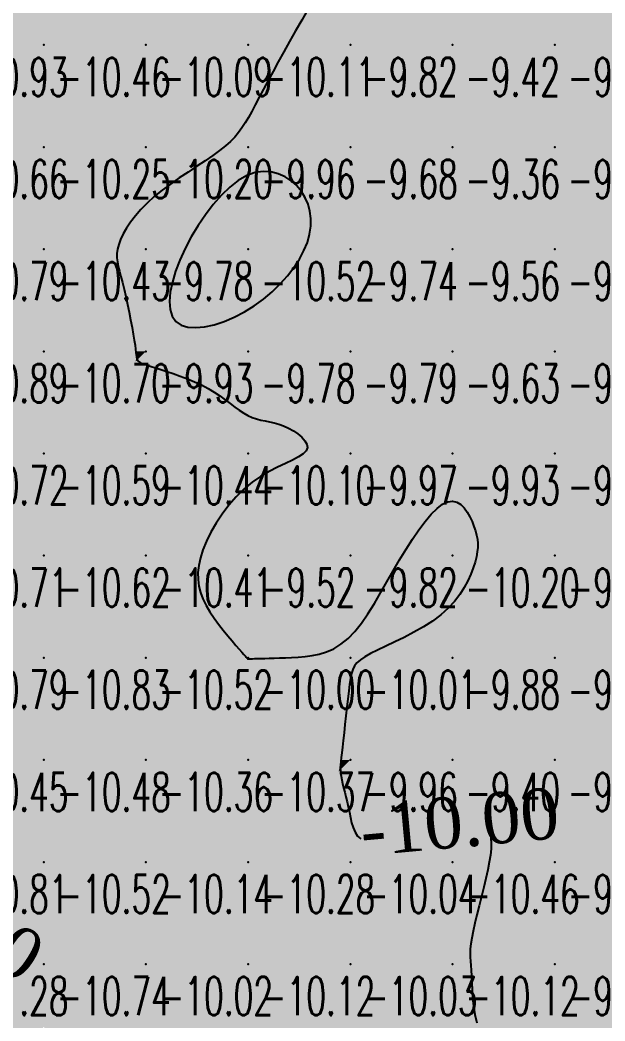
# Model space of a CAD drawing. Header units: millimetres. Extents: x 88261 to 90953, y 390274 to 392322.
# Drawn here: x 89887.9 to 89945.2, y 391441.7 to 391539.7 of the extents above; entities that cross this region are included whole.
import ezdxf
from ezdxf.enums import TextEntityAlignment as Align

# ---------------------------------------------------------------- set-up
doc = ezdxf.new("R2010")
doc.units = ezdxf.units.MM
doc.header["$LTSCALE"] = 25
for name, color, linetype in [('CN_04_00', 242, 'Continuous'), ('Cotation Courbes de niveau', 7, 'Continuous'), ('COTEAlt', 7, 'Continuous'), ('TN_COLORIAGE', 7, 'Continuous')]:
    doc.layers.add(name, color=color, linetype=linetype)
doc.styles.add('Simplex 1.0', font='Simplex.shx', dxfattribs={"width": 0.99, "height": 2.5})
doc.styles.get("Standard").update_dxf_attribs({"font": 'times.ttf'})

# ---------------------------------------------------------------- blocks, each defined once
blk = doc.blocks.new('COTE')
at = {"color": 0}
blk.add_point((0, 0), dxfattribs=at)
at = {"layer": 'COTEAlt'}
blk.add_attdef('ALT', text='', height=3.75, dxfattribs=at).set_placement((1.25, -1.25), align=Align.TOP_LEFT)

msp = doc.modelspace()

# ---------------------------------------------------------------- linework, layer by layer
at = {"layer": 'CN_04_00', "elevation": -10, "flags": 128}
for points in [[(89916.093, 391540.717), (89915.487, 391539.672), (89914.882, 391538.617), (89914.292, 391537.573), (89913.727, 391536.557), (89913.191, 391535.578), (89912.683, 391534.64), (89912.204, 391533.748), (89911.755, 391532.906), (89911.337, 391532.12), (89910.949, 391531.395), (89910.594, 391530.736), (89910.268, 391530.144), (89909.957, 391529.61), (89909.645, 391529.121), (89909.314, 391528.664), (89908.947, 391528.226), (89908.527, 391527.795), (89908.038, 391527.357), (89907.462, 391526.901), (89906.789, 391526.416), (89906.035, 391525.902), (89905.222, 391525.362), (89904.373, 391524.8), (89903.511, 391524.218), (89902.658, 391523.621), (89901.836, 391523.01), (89901.069, 391522.389), (89900.375, 391521.761), (89899.757, 391521.133), (89899.213, 391520.511), (89898.744, 391519.901), (89898.348, 391519.31), (89898.023, 391518.744), (89897.769, 391518.209), (89897.585, 391517.712), (89897.469, 391517.256), (89897.414, 391516.828), (89897.413, 391516.413), (89897.458, 391515.995), (89897.541, 391515.559), (89897.656, 391515.088), (89897.793, 391514.567), (89897.946, 391513.98), (89898.108, 391513.318), (89898.274, 391512.598), (89898.439, 391511.842), (89898.599, 391511.074), (89898.751, 391510.316), (89898.889, 391509.593), (89899.009, 391508.926), (89899.108, 391508.34), (89899.182, 391507.851), (89899.236, 391507.453), (89899.274, 391507.136), (89899.303, 391506.888), (89899.328, 391506.696), (89899.354, 391506.55), (89899.387, 391506.438), (89899.433, 391506.349), (89899.497, 391506.272), (89899.588, 391506.202), (89899.715, 391506.132), (89899.885, 391506.059), (89900.109, 391505.978), (89900.394, 391505.884), (89900.749, 391505.772), (89901.183, 391505.636), (89901.701, 391505.474), (89902.289, 391505.284), (89902.93, 391505.069), (89903.606, 391504.827), (89904.302, 391504.56), (89904.998, 391504.269), (89905.679, 391503.953), (89906.326, 391503.615), (89906.927, 391503.255), (89907.483, 391502.883), (89908.001, 391502.509), (89908.487, 391502.142), (89908.947, 391501.792), (89909.386, 391501.471), (89909.812, 391501.187), (89910.23, 391500.95), (89910.645, 391500.768), (89911.061, 391500.629), (89911.48, 391500.52), (89911.905, 391500.427), (89912.338, 391500.336), (89912.782, 391500.232), (89913.24, 391500.103), (89913.712, 391499.935), (89914.199, 391499.716), (89914.677, 391499.453), (89915.122, 391499.156), (89915.508, 391498.834), (89915.807, 391498.498), (89915.995, 391498.157), (89916.044, 391497.82), (89915.931, 391497.497), (89915.636, 391497.195), (89915.18, 391496.901), (89914.591, 391496.599), (89913.896, 391496.275), (89913.124, 391495.911), (89912.304, 391495.492), (89911.462, 391495.002), (89910.628, 391494.426), (89909.827, 391493.753), (89909.068, 391492.997), (89908.359, 391492.178), (89907.709, 391491.315), (89907.123, 391490.428), (89906.61, 391489.537), (89906.177, 391488.661), (89905.831, 391487.82), (89905.578, 391487.028), (89905.415, 391486.284), (89905.34, 391485.579), (89905.348, 391484.905), (89905.435, 391484.255), (89905.598, 391483.622), (89905.832, 391482.998), (89906.134, 391482.374), (89906.498, 391481.748), (89906.909, 391481.126), (89907.349, 391480.519), (89907.802, 391479.939), (89908.249, 391479.394), (89908.674, 391478.898), (89909.059, 391478.459), (89909.386, 391478.09), (89909.644, 391477.797), (89909.838, 391477.573), (89909.976, 391477.41), (89910.068, 391477.298), (89910.124, 391477.226), (89910.153, 391477.185), (89910.166, 391477.165), (89910.17, 391477.156), (89910.177, 391477.151), (89910.193, 391477.148), (89910.225, 391477.145), (89910.28, 391477.145), (89910.366, 391477.146), (89910.49, 391477.149), (89910.659, 391477.153), (89910.879, 391477.158), (89911.158, 391477.165), (89911.492, 391477.174), (89911.879, 391477.185), (89912.316, 391477.197), (89912.8, 391477.213), (89913.329, 391477.231), (89913.898, 391477.251), (89914.505, 391477.275), (89915.146, 391477.306), (89915.815, 391477.357), (89916.505, 391477.448), (89917.208, 391477.595), (89917.918, 391477.818), (89918.628, 391478.133), (89919.33, 391478.56), (89920.017, 391479.114), (89920.684, 391479.809), (89921.333, 391480.627), (89921.969, 391481.545), (89922.593, 391482.541), (89923.212, 391483.592), (89923.827, 391484.675), (89924.444, 391485.766), (89925.065, 391486.843), (89925.693, 391487.883), (89926.324, 391488.867), (89926.949, 391489.776), (89927.564, 391490.59), (89928.161, 391491.291), (89928.734, 391491.86), (89929.276, 391492.276), (89929.781, 391492.522), (89930.243, 391492.586), (89930.662, 391492.489), (89931.04, 391492.258), (89931.377, 391491.923), (89931.674, 391491.512), (89931.933, 391491.052), (89932.154, 391490.573), (89932.339, 391490.102), (89932.488, 391489.662), (89932.601, 391489.247), (89932.675, 391488.845), (89932.711, 391488.445), (89932.707, 391488.034), (89932.661, 391487.6), (89932.573, 391487.132), (89932.441, 391486.618), (89932.263, 391486.049), (89932.032, 391485.435), (89931.741, 391484.785), (89931.381, 391484.114), (89930.945, 391483.432), (89930.425, 391482.751), (89929.814, 391482.084), (89929.102, 391481.442), (89928.29, 391480.836), (89927.401, 391480.267), (89926.467, 391479.736), (89925.52, 391479.242), (89924.589, 391478.786), (89923.708, 391478.368), (89922.906, 391477.987), (89922.215, 391477.645), (89921.658, 391477.337), (89921.225, 391477.049), (89920.896, 391476.76), (89920.654, 391476.453), (89920.48, 391476.108), (89920.354, 391475.707), (89920.259, 391475.23), (89920.176, 391474.658), (89920.09, 391473.981), (89919.999, 391473.22), (89919.905, 391472.402), (89919.811, 391471.558), (89919.718, 391470.716), (89919.629, 391469.903), (89919.545, 391469.151), (89919.469, 391468.486), (89919.402, 391467.93), (89919.346, 391467.471), (89919.304, 391467.089), (89919.275, 391466.764), (89919.263, 391466.476), (89919.268, 391466.206), (89919.292, 391465.932), (89919.336, 391465.636), (89919.402, 391465.302), (89919.486, 391464.929), (89919.584, 391464.521), (89919.692, 391464.084), (89919.807, 391463.622), (89919.924, 391463.138), (89920.04, 391462.638), (89920.151, 391462.124), (89920.256, 391461.605), (89920.371, 391461.094), (89920.513, 391460.609), (89920.702, 391460.167), (89920.956, 391459.784), (89921.259, 391459.509)], [(89933.774, 391460.345), (89933.919, 391459.984), (89934.004, 391459.563), (89934.035, 391459.077), (89934.016, 391458.527), (89933.949, 391457.91), (89933.839, 391457.224), (89933.69, 391456.467), (89933.506, 391455.642), (89933.298, 391454.768), (89933.075, 391453.868), (89932.848, 391452.966), (89932.628, 391452.085), (89932.426, 391451.248), (89932.251, 391450.479), (89932.115, 391449.8), (89932.025, 391449.228), (89931.977, 391448.742), (89931.962, 391448.315), (89931.972, 391447.919), (89932, 391447.527), (89932.038, 391447.11), (89932.077, 391446.642), (89932.11, 391446.094), (89932.134, 391445.447), (89932.16, 391444.719), (89932.206, 391443.935), (89932.288, 391443.122), (89932.424, 391442.306), (89932.63, 391441.512)]]:
    msp.add_lwpolyline(points, dxfattribs=at)
msp.add_lwpolyline([(89916.041, 391517.917), (89916.262, 391518.713), (89916.376, 391519.488), (89916.388, 391520.237), (89916.299, 391520.956), (89916.114, 391521.641), (89915.834, 391522.287), (89915.462, 391522.889), (89915.004, 391523.442), (89914.466, 391523.929), (89913.859, 391524.332), (89913.191, 391524.633), (89912.472, 391524.813), (89911.712, 391524.855), (89910.92, 391524.739), (89910.105, 391524.448), (89909.276, 391523.971), (89908.446, 391523.325), (89907.626, 391522.535), (89906.828, 391521.627), (89906.063, 391520.625), (89905.344, 391519.554), (89904.682, 391518.44), (89904.089, 391517.307), (89903.577, 391516.179), (89903.157, 391515.078), (89902.839, 391514.024), (89902.634, 391513.037), (89902.554, 391512.138), (89902.608, 391511.345), (89902.809, 391510.681), (89903.165, 391510.164), (89903.684, 391509.81), (89904.344, 391509.614), (89905.122, 391509.563), (89905.991, 391509.647), (89906.927, 391509.855), (89907.904, 391510.176), (89908.896, 391510.598), (89909.88, 391511.111), (89910.831, 391511.703), (89911.738, 391512.363), (89912.592, 391513.08), (89913.382, 391513.841), (89914.098, 391514.635), (89914.732, 391515.451), (89915.273, 391516.278), (89915.712, 391517.103), (89916.041, 391517.917)], close=True, dxfattribs=at)
at = {"layer": 'TN_COLORIAGE', "color": 191}
for points in [[(89880.249, 391537.239, -10.657), (89890.249, 391537.239, -10.657), (89890.249, 391547.239, -10.657)], [(89880.249, 391547.239, -10.657), (89880.249, 391537.239, -10.657), (89890.249, 391547.239, -10.657)], [(89890.249, 391537.239, -10.394), (89900.249, 391537.239, -10.394), (89900.249, 391547.239, -10.394)], [(89890.249, 391547.239, -10.394), (89890.249, 391537.239, -10.394), (89900.249, 391547.239, -10.394)], [(89900.249, 391537.239, -10.727), (89910.249, 391537.239, -10.727), (89910.249, 391547.239, -10.727)], [(89900.249, 391547.239, -10.727), (89900.249, 391537.239, -10.727), (89910.249, 391547.239, -10.727)], [(89910.249, 391547.239, -10), (89920.132, 391547.239, -10), (89910.249, 391537.239, -10), (89919.505, 391546.496, -10)], [(89913.999, 391537.239, -10.107), (89919.505, 391546.496, -10.107), (89910.249, 391537.239, -10.107)], [(89880.249, 391527.239, -10.46), (89890.249, 391527.239, -10.46), (89890.249, 391537.239, -10.46)], [(89880.249, 391537.239, -10.46), (89880.249, 391527.239, -10.46), (89890.249, 391537.239, -10.46)], [(89890.249, 391527.239, -10.085), (89900.249, 391527.239, -10.085), (89900.249, 391537.239, -10.085)], [(89890.249, 391537.239, -10.085), (89890.249, 391527.239, -10.085), (89900.249, 391537.239, -10.085)], [(89900.249, 391527.239, -10), (89908.569, 391527.239, -10), (89910.249, 391537.239, -10), (89910.249, 391529.984, -10)], [(89900.249, 391537.239, -10.107), (89900.249, 391527.239, -10.107), (89910.249, 391537.239, -10.107)], [(89913.999, 391537.239, -10.107), (89910.249, 391529.984, -10.107), (89910.249, 391537.239, -10.107)], [(89880.249, 391517.239, -10.248), (89890.249, 391517.239, -10.248), (89890.249, 391527.239, -10.248)], [(89880.249, 391527.239, -10.248), (89880.249, 391517.239, -10.248), (89890.249, 391527.239, -10.248)], [(89890.249, 391517.239, -10), (89896.851, 391517.239, -10), (89900.249, 391527.239, -10), (89900.249, 391522.464, -10)], [(89890.249, 391527.239, -10.2), (89890.249, 391517.239, -10.2), (89900.249, 391527.239, -10.2)], [(89900.249, 391522.464, -10.2), (89908.569, 391527.239, -10.2), (89900.249, 391527.239, -10.2)], [(89903.227, 391517.239, -10.516), (89910.249, 391526.513, -10.516), (89910.249, 391517.239, -10.516)], [(89916.405, 391523.396, -10.516), (89910.249, 391526.513, -10.516), (89910.249, 391517.239, -10.516)], [(89916.405, 391523.396, -10.516), (89916.905, 391517.239, -10.516), (89910.249, 391517.239, -10.516)], [(89880.249, 391507.239, -10.426), (89890.249, 391507.239, -10.426), (89890.249, 391517.239, -10.426)], [(89880.249, 391517.239, -10.426), (89880.249, 391507.239, -10.426), (89890.249, 391517.239, -10.426)], [(89890.249, 391507.239, -10), (89897.86, 391514.851, -10), (89890.249, 391517.239, -10), (89896.851, 391517.239, -10)], [(89910.249, 391510.264, -10.516), (89901.379, 391508.37, -10.516), (89910.249, 391517.239, -10.516)], [(89903.227, 391517.239, -10.516), (89901.379, 391508.37, -10.516), (89910.249, 391517.239, -10.516)], [(89916.905, 391517.239, -10.516), (89910.249, 391510.264, -10.516), (89910.249, 391517.239, -10.516)], [(89897.86, 391514.851, -10.698), (89899.387, 391507.239, -10.698), (89890.249, 391507.239, -10.698)], [(89880.249, 391497.239, -10.698), (89890.249, 391497.239, -10.698), (89890.249, 391507.239, -10.698)], [(89880.249, 391507.239, -10.698), (89880.249, 391497.239, -10.698), (89890.249, 391507.239, -10.698)], [(89890.249, 391507.239, -10), (89899.387, 391507.239, -10), (89890.249, 391497.239, -10), (89899.24, 391506.231, -10)], [(89890.249, 391497.239, -10), (89899.24, 391506.231, -10), (89900.249, 391497.239, -10), (89900.249, 391505.933, -10)], [(89906.865, 391503.855, -10.438), (89900.249, 391505.933, -10.438), (89900.249, 391497.239, -10.438)], [(89900.249, 391497.239, -10), (89906.865, 391503.855, -10), (89910.249, 391497.239, -10), (89910.249, 391500.334, -10)], [(89913.518, 391500.509, -10.1), (89917.954, 391497.239, -10.1), (89910.249, 391497.239, -10.1)], [(89910.249, 391500.334, -10.1), (89913.518, 391500.509, -10.1), (89910.249, 391497.239, -10.1)], [(89880.249, 391487.239, -10.587), (89890.249, 391487.239, -10.587), (89890.249, 391497.239, -10.587)], [(89880.249, 391497.239, -10.587), (89880.249, 391487.239, -10.587), (89890.249, 391497.239, -10.587)], [(89890.249, 391487.239, -10.438), (89900.249, 391487.239, -10.438), (89900.249, 391497.239, -10.438)], [(89890.249, 391497.239, -10.438), (89890.249, 391487.239, -10.438), (89900.249, 391497.239, -10.438)], [(89900.249, 391487.239, -10), (89904.821, 391487.239, -10), (89910.249, 391497.239, -10), (89910.249, 391495.519, -10)], [(89900.249, 391497.239, -10.1), (89900.249, 391487.239, -10.1), (89910.249, 391497.239, -10.1)], [(89910.249, 391495.519, -10.1), (89917.954, 391497.239, -10.1), (89910.249, 391497.239, -10.1)], [(89924.973, 391487.239, -10.199), (89930.249, 391494.547, -10.199), (89930.249, 391487.239, -10.199)], [(89932.716, 391489.707, -10.199), (89930.249, 391494.547, -10.199), (89930.249, 391487.239, -10.199)], [(89932.716, 391489.707, -10.199), (89932.92, 391487.239, -10.199), (89930.249, 391487.239, -10.199)], [(89880.249, 391477.239, -10.62), (89890.249, 391477.239, -10.62), (89890.249, 391487.239, -10.62)], [(89880.249, 391487.239, -10.62), (89880.249, 391477.239, -10.62), (89890.249, 391487.239, -10.62)], [(89890.249, 391477.239, -10.407), (89900.249, 391477.239, -10.407), (89900.249, 391487.239, -10.407)], [(89890.249, 391487.239, -10.407), (89890.249, 391477.239, -10.407), (89900.249, 391487.239, -10.407)], [(89900.249, 391477.239, -10), (89905.451, 391482.442, -10), (89900.249, 391487.239, -10), (89904.821, 391487.239, -10)], [(89930.249, 391487.239, -10), (89930.249, 391481.044, -10), (89920.249, 391477.239, -10), (89920.698, 391477.239, -10)], [(89930.249, 391487.239, -10), (89924.973, 391487.239, -10), (89920.249, 391477.239, -10), (89920.249, 391477.552, -10)], [(89932.92, 391487.239, -10.199), (89930.249, 391481.044, -10.199), (89930.249, 391487.239, -10.199)], [(89905.451, 391482.442, -10.524), (89910.18, 391477.239, -10.524), (89900.249, 391477.239, -10.524)], [(89880.249, 391467.239, -10.832), (89890.249, 391467.239, -10.832), (89890.249, 391477.239, -10.832)], [(89880.249, 391477.239, -10.832), (89880.249, 391467.239, -10.832), (89890.249, 391477.239, -10.832)], [(89890.249, 391467.239, -10.524), (89900.249, 391467.239, -10.524), (89900.249, 391477.239, -10.524)], [(89890.249, 391477.239, -10.524), (89890.249, 391467.239, -10.524), (89900.249, 391477.239, -10.524)], [(89900.249, 391477.239, -10), (89910.18, 391477.239, -10), (89900.249, 391467.239, -10), (89910.149, 391477.139, -10)], [(89910.249, 391467.239, -10), (89910.249, 391477.142, -10), (89900.249, 391467.239, -10), (89910.149, 391477.139, -10)], [(89910.249, 391467.239, -10), (89919.365, 391467.239, -10), (89920.249, 391477.239, -10), (89920.249, 391475.867, -10)], [(89910.249, 391467.239, -10), (89910.249, 391477.142, -10), (89920.249, 391477.239, -10), (89914.133, 391477.239, -10)], [(89920.249, 391477.552, -10.006), (89914.133, 391477.239, -10.006), (89920.249, 391477.239, -10.006)], [(89920.698, 391477.239, -10.006), (89920.249, 391475.867, -10.006), (89920.249, 391477.239, -10.006)], [(89880.249, 391457.239, -10.475), (89890.249, 391457.239, -10.475), (89890.249, 391467.239, -10.475)], [(89880.249, 391467.239, -10.475), (89880.249, 391457.239, -10.475), (89890.249, 391467.239, -10.475)], [(89890.249, 391457.239, -10.36), (89900.249, 391457.239, -10.36), (89900.249, 391467.239, -10.36)], [(89890.249, 391467.239, -10.36), (89890.249, 391457.239, -10.36), (89900.249, 391467.239, -10.36)], [(89900.249, 391457.239, -10.373), (89910.249, 391457.239, -10.373), (89910.249, 391467.239, -10.373)], [(89900.249, 391467.239, -10.373), (89900.249, 391457.239, -10.373), (89910.249, 391467.239, -10.373)], [(89910.249, 391467.239, -10), (89919.365, 391467.239, -10), (89910.249, 391457.239, -10), (89919.101, 391466.091, -10)], [(89910.249, 391457.239, -10), (89919.101, 391466.091, -10), (89920.249, 391457.239, -10), (89920.249, 391462.214, -10)], [(89920.81, 391457.8, -10.036), (89920.249, 391462.214, -10.036), (89920.249, 391457.239, -10.036)], [(89930.249, 391457.239, -10), (89930.249, 391461.58, -10), (89920.249, 391457.239, -10), (89920.81, 391457.8, -10)], [(89934.272, 391461.263, -10.461), (89930.249, 391461.58, -10.461), (89930.249, 391457.239, -10.461)], [(89934.069, 391457.239, -10.461), (89934.272, 391461.263, -10.461), (89930.249, 391457.239, -10.461)], [(89880.249, 391453.209, -10.519), (89883.911, 391450.902, -10.519), (89880.249, 391457.239, -10.519), (89890.249, 391457.239, -10.519)], [(89885.408, 391447.239, -10.519), (89883.911, 391450.902, -10.519), (89890.249, 391447.239, -10.519), (89890.249, 391457.239, -10.519)], [(89890.249, 391447.239, -10.142), (89900.249, 391447.239, -10.142), (89900.249, 391457.239, -10.142)], [(89890.249, 391457.239, -10.142), (89890.249, 391447.239, -10.142), (89900.249, 391457.239, -10.142)], [(89900.249, 391447.239, -10.278), (89910.249, 391447.239, -10.278), (89910.249, 391457.239, -10.278)], [(89900.249, 391457.239, -10.278), (89900.249, 391447.239, -10.278), (89910.249, 391457.239, -10.278)], [(89910.249, 391447.239, -10.036), (89920.249, 391447.239, -10.036), (89920.249, 391457.239, -10.036)], [(89910.249, 391457.239, -10.036), (89910.249, 391447.239, -10.036), (89920.249, 391457.239, -10.036)], [(89920.249, 391447.239, -10.461), (89930.249, 391447.239, -10.461), (89930.249, 391457.239, -10.461)], [(89920.249, 391457.239, -10.461), (89920.249, 391447.239, -10.461), (89930.249, 391457.239, -10.461)], [(89930.249, 391457.239, -10), (89934.069, 391457.239, -10), (89930.249, 391447.239, -10), (89931.59, 391448.581, -10)], [(89931.59, 391448.581, -10.116), (89932.26, 391447.239, -10.116), (89930.249, 391447.239, -10.116)], [(89890.249, 391441.12, -10.42), (89888.032, 391437.239, -10.42), (89890.249, 391447.239, -10.42), (89880.249, 391437.239, -10.42)], [(89885.408, 391447.239, -10.42), (89880.249, 391444.002, -10.42), (89890.249, 391447.239, -10.42), (89880.249, 391437.239, -10.42)], [(89890.249, 391441.12, -10.016), (89891.687, 391438.678, -10.016), (89890.249, 391447.239, -10.016), (89900.249, 391447.239, -10.016)], [(89893.358, 391437.239, -10.016), (89891.687, 391438.678, -10.016), (89900.249, 391437.239, -10.016), (89900.249, 391447.239, -10.016)], [(89900.249, 391437.239, -10.118), (89910.249, 391437.239, -10.118), (89910.249, 391447.239, -10.118)], [(89900.249, 391447.239, -10.118), (89900.249, 391437.239, -10.118), (89910.249, 391447.239, -10.118)], [(89910.249, 391437.239, -10.027), (89920.249, 391437.239, -10.027), (89920.249, 391447.239, -10.027)], [(89910.249, 391447.239, -10.027), (89910.249, 391437.239, -10.027), (89920.249, 391447.239, -10.027)], [(89920.249, 391437.239, -10.116), (89930.249, 391437.239, -10.116), (89930.249, 391447.239, -10.116)], [(89920.249, 391447.239, -10.116), (89920.249, 391437.239, -10.116), (89930.249, 391447.239, -10.116)], [(89930.249, 391447.239, -10), (89932.26, 391447.239, -10), (89930.249, 391437.239, -10), (89932.033, 391439.023, -10)]]:
    msp.add_solid(points, dxfattribs=at)
at = {"layer": 'TN_COLORIAGE', "color": 181}
for points in [[(89919.505, 391546.496, -9.822), (89913.999, 391537.239, -9.822), (89920.249, 391547.239, -9.822), (89920.249, 391537.239, -9.822)], [(89920.249, 391537.239, -9.5), (89930.249, 391537.239, -9.5), (89930.249, 391547.239, -9.5)], [(89920.249, 391547.239, -9.5), (89920.249, 391537.239, -9.5), (89930.249, 391547.239, -9.5)], [(89930.249, 391547.239, -9.311), (89930.249, 391537.239, -9.311), (89940.249, 391547.239, -9.311)], [(89930.249, 391537.239, -9.311), (89940.249, 391537.239, -9.311), (89940.249, 391547.239, -9.311)], [(89940.249, 391547.239, -9.416), (89940.249, 391537.239, -9.416), (89950.249, 391547.239, -9.416)], [(89940.249, 391537.239, -9.416), (89950.249, 391537.239, -9.416), (89950.249, 391547.239, -9.416)], [(89910.249, 391527.239, -9.822), (89920.249, 391527.239, -9.822), (89920.249, 391537.239, -9.822)], [(89910.249, 391529.984, -9.822), (89913.999, 391537.239, -9.822), (89910.249, 391527.239, -9.822), (89920.249, 391537.239, -9.822)], [(89920.249, 391527.239, -9.416), (89930.249, 391527.239, -9.416), (89930.249, 391537.239, -9.416)], [(89920.249, 391537.239, -9.416), (89920.249, 391527.239, -9.416), (89930.249, 391537.239, -9.416)], [(89930.249, 391537.239, -9.22), (89930.249, 391527.239, -9.22), (89940.249, 391537.239, -9.22)], [(89930.249, 391527.239, -9.22), (89940.249, 391527.239, -9.22), (89940.249, 391537.239, -9.22)], [(89940.249, 391537.239, -9.317), (89940.249, 391527.239, -9.317), (89950.249, 391537.239, -9.317)], [(89940.249, 391527.239, -9.317), (89950.249, 391527.239, -9.317), (89950.249, 391537.239, -9.317)], [(89910.249, 391529.984, -9.96), (89908.569, 391527.239, -9.96), (89910.249, 391527.239, -9.96)], [(89910.249, 391526.513, -9.781), (89903.227, 391517.239, -9.781), (89910.249, 391527.239, -9.781), (89900.249, 391517.239, -9.781)], [(89908.569, 391527.239, -9.781), (89900.249, 391522.464, -9.781), (89910.249, 391527.239, -9.781), (89900.249, 391517.239, -9.781)], [(89910.249, 391526.513, -9.678), (89916.405, 391523.396, -9.678), (89910.249, 391527.239, -9.678), (89920.249, 391527.239, -9.678)], [(89916.905, 391517.239, -9.678), (89916.405, 391523.396, -9.678), (89920.249, 391517.239, -9.678), (89920.249, 391527.239, -9.678)], [(89920.249, 391517.239, -9.361), (89930.249, 391517.239, -9.361), (89930.249, 391527.239, -9.361)], [(89920.249, 391527.239, -9.361), (89920.249, 391517.239, -9.361), (89930.249, 391527.239, -9.361)], [(89930.249, 391527.239, -9.186), (89930.249, 391517.239, -9.186), (89940.249, 391527.239, -9.186)], [(89930.249, 391517.239, -9.186), (89940.249, 391517.239, -9.186), (89940.249, 391527.239, -9.186)], [(89940.249, 391527.239, -9.208), (89940.249, 391517.239, -9.208), (89950.249, 391527.239, -9.208)], [(89940.249, 391517.239, -9.208), (89950.249, 391517.239, -9.208), (89950.249, 391527.239, -9.208)], [(89900.249, 391522.464, -9.781), (89896.851, 391517.239, -9.781), (89900.249, 391517.239, -9.781)], [(89896.851, 391517.239, -9.781), (89897.86, 391514.851, -9.781), (89900.249, 391517.239, -9.781)], [(89899.387, 391507.239, -9.781), (89897.86, 391514.851, -9.781), (89900.249, 391507.239, -9.781), (89900.249, 391517.239, -9.781)], [(89901.379, 391508.37, -9.781), (89903.227, 391517.239, -9.781), (89900.249, 391507.239, -9.781), (89900.249, 391517.239, -9.781)], [(89910.249, 391507.239, -9.74), (89920.249, 391507.239, -9.74), (89920.249, 391517.239, -9.74)], [(89910.249, 391510.264, -9.74), (89916.905, 391517.239, -9.74), (89910.249, 391507.239, -9.74), (89920.249, 391517.239, -9.74)], [(89920.249, 391507.239, -9.562), (89930.249, 391507.239, -9.562), (89930.249, 391517.239, -9.562)], [(89920.249, 391517.239, -9.562), (89920.249, 391507.239, -9.562), (89930.249, 391517.239, -9.562)], [(89930.249, 391517.239, -9.366), (89930.249, 391507.239, -9.366), (89940.249, 391517.239, -9.366)], [(89930.249, 391507.239, -9.366), (89940.249, 391507.239, -9.366), (89940.249, 391517.239, -9.366)], [(89940.249, 391517.239, -9.278), (89940.249, 391507.239, -9.278), (89950.249, 391517.239, -9.278)], [(89940.249, 391507.239, -9.278), (89950.249, 391507.239, -9.278), (89950.249, 391517.239, -9.278)], [(89901.379, 391508.37, -9.776), (89910.249, 391510.264, -9.776), (89900.249, 391507.239, -9.776), (89910.249, 391507.239, -9.776)], [(89900.249, 391505.933, -9.934), (89899.24, 391506.231, -9.934), (89900.249, 391507.239, -9.934)], [(89899.24, 391506.231, -9.934), (89899.387, 391507.239, -9.934), (89900.249, 391507.239, -9.934)], [(89900.249, 391505.933, -9.776), (89906.865, 391503.855, -9.776), (89900.249, 391507.239, -9.776), (89910.249, 391507.239, -9.776)], [(89910.249, 391500.334, -9.776), (89906.865, 391503.855, -9.776), (89910.249, 391507.239, -9.776)], [(89913.518, 391500.509, -9.776), (89910.249, 391500.334, -9.776), (89920.249, 391507.239, -9.776), (89910.249, 391507.239, -9.776)], [(89917.954, 391497.239, -9.793), (89913.518, 391500.509, -9.793), (89920.249, 391497.239, -9.793), (89920.249, 391507.239, -9.793)], [(89920.249, 391497.239, -9.628), (89930.249, 391497.239, -9.628), (89930.249, 391507.239, -9.628)], [(89920.249, 391507.239, -9.628), (89920.249, 391497.239, -9.628), (89930.249, 391507.239, -9.628)], [(89930.249, 391507.239, -9.386), (89930.249, 391497.239, -9.386), (89940.249, 391507.239, -9.386)], [(89930.249, 391497.239, -9.386), (89940.249, 391497.239, -9.386), (89940.249, 391507.239, -9.386)], [(89940.249, 391507.239, -9.166), (89940.249, 391497.239, -9.166), (89950.249, 391507.239, -9.166)], [(89940.249, 391497.239, -9), (89949.401, 391497.239, -9), (89950.249, 391507.239, -9), (89950.249, 391499.038, -9)], [(89910.249, 391487.239, -9.97), (89920.249, 391487.239, -9.97), (89920.249, 391497.239, -9.97)], [(89917.954, 391497.239, -9.517), (89910.249, 391495.519, -9.517), (89920.249, 391497.239, -9.517), (89910.249, 391487.239, -9.517)], [(89930.249, 391494.547, -9.822), (89924.973, 391487.239, -9.822), (89930.249, 391497.239, -9.822), (89920.249, 391487.239, -9.822)], [(89920.249, 391497.239, -9.927), (89920.249, 391487.239, -9.927), (89930.249, 391497.239, -9.927)], [(89930.249, 391494.547, -9.393), (89932.716, 391489.707, -9.393), (89930.249, 391497.239, -9.393), (89940.249, 391497.239, -9.393)], [(89932.92, 391487.239, -9.393), (89932.716, 391489.707, -9.393), (89940.249, 391487.239, -9.393), (89940.249, 391497.239, -9.393)], [(89940.249, 391487.239, -9), (89949.507, 391496.498, -9), (89940.249, 391497.239, -9), (89949.401, 391497.239, -9)], [(89946.577, 391487.239, -9.455), (89949.507, 391496.498, -9.455), (89940.249, 391487.239, -9.455)], [(89910.249, 391495.519, -9.517), (89904.821, 391487.239, -9.517), (89910.249, 391487.239, -9.517)], [(89904.821, 391487.239, -9.517), (89905.451, 391482.442, -9.517), (89910.249, 391487.239, -9.517)], [(89910.18, 391477.239, -9.517), (89905.451, 391482.442, -9.517), (89910.249, 391477.239, -9.517), (89910.249, 391487.239, -9.517)], [(89914.133, 391477.239, -9.822), (89920.249, 391477.552, -9.822), (89910.249, 391477.239, -9.822), (89920.249, 391487.239, -9.822)], [(89910.249, 391487.239, -9.822), (89910.249, 391477.239, -9.822), (89920.249, 391487.239, -9.822)], [(89920.249, 391477.552, -9.822), (89924.973, 391487.239, -9.822), (89920.249, 391487.239, -9.822)], [(89930.249, 391481.044, -9.455), (89932.92, 391487.239, -9.455), (89930.249, 391477.239, -9.455), (89940.249, 391487.239, -9.455)], [(89930.249, 391477.239, -9.455), (89940.249, 391477.239, -9.455), (89940.249, 391487.239, -9.455)], [(89940.249, 391487.239, -9), (89946.577, 391487.239, -9), (89940.249, 391477.239, -9), (89946.376, 391483.366, -9)], [(89946.376, 391483.366, -9.417), (89949.383, 391477.239, -9.417), (89940.249, 391477.239, -9.417)], [(89920.698, 391477.239, -9.878), (89930.249, 391481.044, -9.878), (89930.249, 391477.239, -9.878)], [(89910.149, 391477.139, -9.996), (89910.249, 391477.142, -9.996), (89910.249, 391477.239, -9.996)], [(89910.149, 391477.139, -9.996), (89910.18, 391477.239, -9.996), (89910.249, 391477.239, -9.996)], [(89914.133, 391477.239, -9.996), (89910.249, 391477.142, -9.996), (89910.249, 391477.239, -9.996)], [(89920.249, 391467.239, -9.878), (89930.249, 391467.239, -9.878), (89930.249, 391477.239, -9.878)], [(89920.249, 391475.867, -9.878), (89920.698, 391477.239, -9.878), (89920.249, 391467.239, -9.878), (89930.249, 391477.239, -9.878)], [(89930.249, 391477.239, -9.417), (89930.249, 391467.239, -9.417), (89940.249, 391477.239, -9.417)], [(89930.249, 391467.239, -9.417), (89940.249, 391467.239, -9.417), (89940.249, 391477.239, -9.417)], [(89940.249, 391477.239, -9), (89949.383, 391477.239, -9), (89940.249, 391467.239, -9), (89949.134, 391476.124, -9)], [(89920.249, 391475.867, -9.964), (89919.365, 391467.239, -9.964), (89920.249, 391467.239, -9.964)], [(89940.249, 391467.239, -9), (89949.134, 391476.124, -9), (89950.249, 391467.239, -9), (89950.249, 391474.292, -9)], [(89920.249, 391462.214, -9.964), (89919.101, 391466.091, -9.964), (89920.249, 391467.239, -9.964)], [(89919.101, 391466.091, -9.964), (89919.365, 391467.239, -9.964), (89920.249, 391467.239, -9.964)], [(89920.249, 391462.214, -9.399), (89920.81, 391457.8, -9.399), (89920.249, 391467.239, -9.399), (89930.249, 391467.239, -9.399)], [(89920.81, 391457.8, -9.399), (89930.249, 391461.58, -9.399), (89930.249, 391467.239, -9.399)], [(89930.249, 391461.58, -9.315), (89934.272, 391461.263, -9.315), (89930.249, 391467.239, -9.315), (89940.249, 391467.239, -9.315)], [(89934.272, 391461.263, -9.254), (89934.069, 391457.239, -9.254), (89940.249, 391467.239, -9.254), (89940.249, 391457.239, -9.254)], [(89940.249, 391467.239, -9.095), (89940.249, 391457.239, -9.095), (89950.249, 391467.239, -9.095)], [(89940.249, 391457.239, -9.095), (89950.249, 391457.239, -9.095), (89950.249, 391467.239, -9.095)], [(89931.59, 391448.581, -9.254), (89934.069, 391457.239, -9.254), (89940.249, 391457.239, -9.254)], [(89932.26, 391447.239, -9.254), (89931.59, 391448.581, -9.254), (89940.249, 391447.239, -9.254), (89940.249, 391457.239, -9.254)], [(89940.249, 391457.239, -9.121), (89940.249, 391447.239, -9.121), (89950.249, 391457.239, -9.121)], [(89940.249, 391447.239, -9.121), (89950.249, 391447.239, -9.121), (89950.249, 391457.239, -9.121)], [(89932.033, 391439.023, -9.541), (89932.26, 391447.239, -9.541), (89940.249, 391447.239, -9.541)], [(89939.522, 391437.239, -9.541), (89932.033, 391439.023, -9.541), (89940.249, 391437.239, -9.541), (89940.249, 391447.239, -9.541)], [(89940.249, 391447.239, -9.442), (89940.249, 391437.239, -9.442), (89950.249, 391447.239, -9.442)], [(89940.249, 391437.239, -9.442), (89950.249, 391437.239, -9.442), (89950.249, 391447.239, -9.442)]]:
    msp.add_solid(points, dxfattribs=at)

# ---------------------------------------------------------------- block references
at = {"layer": 'COTEAlt'}
ref = msp.add_blockref('COTE', (89880.249, 391537.239), dxfattribs=at)
ref.add_attrib('ALT', '-10.93', dxfattribs={"height": 3.75, "style": 'Simplex 1.0', "width": 0.6}).set_placement((89881.499, 391535.989), align=Align.TOP_LEFT)
ref = msp.add_blockref('COTE', (89890.249, 391537.239), dxfattribs=at)
ref.add_attrib('ALT', '-10.46', dxfattribs={"height": 3.75, "style": 'Simplex 1.0', "width": 0.6}).set_placement((89891.499, 391535.989), align=Align.TOP_LEFT)
ref = msp.add_blockref('COTE', (89900.249, 391537.239), dxfattribs=at)
ref.add_attrib('ALT', '-10.09', dxfattribs={"height": 3.75, "style": 'Simplex 1.0', "width": 0.6}).set_placement((89901.499, 391535.989), align=Align.TOP_LEFT)
ref = msp.add_blockref('COTE', (89910.249, 391537.239), dxfattribs=at)
ref.add_attrib('ALT', '-10.11', dxfattribs={"height": 3.75, "style": 'Simplex 1.0', "width": 0.6}).set_placement((89911.499, 391535.989), align=Align.TOP_LEFT)
ref = msp.add_blockref('COTE', (89920.249, 391537.239), dxfattribs=at)
ref.add_attrib('ALT', '-9.82', dxfattribs={"height": 3.75, "style": 'Simplex 1.0', "width": 0.6}).set_placement((89921.499, 391535.989), align=Align.TOP_LEFT)
ref = msp.add_blockref('COTE', (89930.249, 391537.239), dxfattribs=at)
ref.add_attrib('ALT', '-9.42', dxfattribs={"height": 3.75, "style": 'Simplex 1.0', "width": 0.6}).set_placement((89931.499, 391535.989), align=Align.TOP_LEFT)
ref = msp.add_blockref('COTE', (89940.249, 391537.239), dxfattribs=at)
ref.add_attrib('ALT', '-9.22', dxfattribs={"height": 3.75, "style": 'Simplex 1.0', "width": 0.6}).set_placement((89941.499, 391535.989), align=Align.TOP_LEFT)
ref = msp.add_blockref('COTE', (89880.249, 391527.239), dxfattribs=at)
ref.add_attrib('ALT', '-10.66', dxfattribs={"height": 3.75, "style": 'Simplex 1.0', "width": 0.6}).set_placement((89881.499, 391525.989), align=Align.TOP_LEFT)
ref = msp.add_blockref('COTE', (89890.249, 391527.239), dxfattribs=at)
ref.add_attrib('ALT', '-10.25', dxfattribs={"height": 3.75, "style": 'Simplex 1.0', "width": 0.6}).set_placement((89891.499, 391525.989), align=Align.TOP_LEFT)
ref = msp.add_blockref('COTE', (89900.249, 391527.239), dxfattribs=at)
ref.add_attrib('ALT', '-10.20', dxfattribs={"height": 3.75, "style": 'Simplex 1.0', "width": 0.6}).set_placement((89901.499, 391525.989), align=Align.TOP_LEFT)
ref = msp.add_blockref('COTE', (89910.249, 391527.239), dxfattribs=at)
ref.add_attrib('ALT', '-9.96', dxfattribs={"height": 3.75, "style": 'Simplex 1.0', "width": 0.6}).set_placement((89911.499, 391525.989), align=Align.TOP_LEFT)
ref = msp.add_blockref('COTE', (89920.249, 391527.239), dxfattribs=at)
ref.add_attrib('ALT', '-9.68', dxfattribs={"height": 3.75, "style": 'Simplex 1.0', "width": 0.6}).set_placement((89921.499, 391525.989), align=Align.TOP_LEFT)
ref = msp.add_blockref('COTE', (89930.249, 391527.239), dxfattribs=at)
ref.add_attrib('ALT', '-9.36', dxfattribs={"height": 3.75, "style": 'Simplex 1.0', "width": 0.6}).set_placement((89931.499, 391525.989), align=Align.TOP_LEFT)
ref = msp.add_blockref('COTE', (89940.249, 391527.239), dxfattribs=at)
ref.add_attrib('ALT', '-9.19', dxfattribs={"height": 3.75, "style": 'Simplex 1.0', "width": 0.6}).set_placement((89941.499, 391525.989), align=Align.TOP_LEFT)
ref = msp.add_blockref('COTE', (89880.249, 391517.239), dxfattribs=at)
ref.add_attrib('ALT', '-10.79', dxfattribs={"height": 3.75, "style": 'Simplex 1.0', "width": 0.6}).set_placement((89881.499, 391515.989), align=Align.TOP_LEFT)
ref = msp.add_blockref('COTE', (89890.249, 391517.239), dxfattribs=at)
ref.add_attrib('ALT', '-10.43', dxfattribs={"height": 3.75, "style": 'Simplex 1.0', "width": 0.6}).set_placement((89891.499, 391515.989), align=Align.TOP_LEFT)
ref = msp.add_blockref('COTE', (89900.249, 391517.239), dxfattribs=at)
ref.add_attrib('ALT', '-9.78', dxfattribs={"height": 3.75, "style": 'Simplex 1.0', "width": 0.6}).set_placement((89901.499, 391515.989), align=Align.TOP_LEFT)
ref = msp.add_blockref('COTE', (89910.249, 391517.239), dxfattribs=at)
ref.add_attrib('ALT', '-10.52', dxfattribs={"height": 3.75, "style": 'Simplex 1.0', "width": 0.6}).set_placement((89911.499, 391515.989), align=Align.TOP_LEFT)
ref = msp.add_blockref('COTE', (89920.249, 391517.239), dxfattribs=at)
ref.add_attrib('ALT', '-9.74', dxfattribs={"height": 3.75, "style": 'Simplex 1.0', "width": 0.6}).set_placement((89921.499, 391515.989), align=Align.TOP_LEFT)
ref = msp.add_blockref('COTE', (89930.249, 391517.239), dxfattribs=at)
ref.add_attrib('ALT', '-9.56', dxfattribs={"height": 3.75, "style": 'Simplex 1.0', "width": 0.6}).set_placement((89931.499, 391515.989), align=Align.TOP_LEFT)
ref = msp.add_blockref('COTE', (89940.249, 391517.239), dxfattribs=at)
ref.add_attrib('ALT', '-9.37', dxfattribs={"height": 3.75, "style": 'Simplex 1.0', "width": 0.6}).set_placement((89941.499, 391515.989), align=Align.TOP_LEFT)
ref = msp.add_blockref('COTE', (89880.249, 391507.239), dxfattribs=at)
ref.add_attrib('ALT', '-10.89', dxfattribs={"height": 3.75, "style": 'Simplex 1.0', "width": 0.6}).set_placement((89881.499, 391505.989), align=Align.TOP_LEFT)
ref = msp.add_blockref('COTE', (89890.249, 391507.239), dxfattribs=at)
ref.add_attrib('ALT', '-10.70', dxfattribs={"height": 3.75, "style": 'Simplex 1.0', "width": 0.6}).set_placement((89891.499, 391505.989), align=Align.TOP_LEFT)
ref = msp.add_blockref('COTE', (89900.249, 391507.239), dxfattribs=at)
ref.add_attrib('ALT', '-9.93', dxfattribs={"height": 3.75, "style": 'Simplex 1.0', "width": 0.6}).set_placement((89901.499, 391505.989), align=Align.TOP_LEFT)
ref = msp.add_blockref('COTE', (89910.249, 391507.239), dxfattribs=at)
ref.add_attrib('ALT', '-9.78', dxfattribs={"height": 3.75, "style": 'Simplex 1.0', "width": 0.6}).set_placement((89911.499, 391505.989), align=Align.TOP_LEFT)
ref = msp.add_blockref('COTE', (89920.249, 391507.239), dxfattribs=at)
ref.add_attrib('ALT', '-9.79', dxfattribs={"height": 3.75, "style": 'Simplex 1.0', "width": 0.6}).set_placement((89921.499, 391505.989), align=Align.TOP_LEFT)
ref = msp.add_blockref('COTE', (89930.249, 391507.239), dxfattribs=at)
ref.add_attrib('ALT', '-9.63', dxfattribs={"height": 3.75, "style": 'Simplex 1.0', "width": 0.6}).set_placement((89931.499, 391505.989), align=Align.TOP_LEFT)
ref = msp.add_blockref('COTE', (89940.249, 391507.239), dxfattribs=at)
ref.add_attrib('ALT', '-9.39', dxfattribs={"height": 3.75, "style": 'Simplex 1.0', "width": 0.6}).set_placement((89941.499, 391505.989), align=Align.TOP_LEFT)
ref = msp.add_blockref('COTE', (89880.249, 391497.239), dxfattribs=at)
ref.add_attrib('ALT', '-10.72', dxfattribs={"height": 3.75, "style": 'Simplex 1.0', "width": 0.6}).set_placement((89881.499, 391495.989), align=Align.TOP_LEFT)
ref = msp.add_blockref('COTE', (89890.249, 391497.239), dxfattribs=at)
ref.add_attrib('ALT', '-10.59', dxfattribs={"height": 3.75, "style": 'Simplex 1.0', "width": 0.6}).set_placement((89891.499, 391495.989), align=Align.TOP_LEFT)
ref = msp.add_blockref('COTE', (89900.249, 391497.239), dxfattribs=at)
ref.add_attrib('ALT', '-10.44', dxfattribs={"height": 3.75, "style": 'Simplex 1.0', "width": 0.6}).set_placement((89901.499, 391495.989), align=Align.TOP_LEFT)
ref = msp.add_blockref('COTE', (89910.249, 391497.239), dxfattribs=at)
ref.add_attrib('ALT', '-10.10', dxfattribs={"height": 3.75, "style": 'Simplex 1.0', "width": 0.6}).set_placement((89911.499, 391495.989), align=Align.TOP_LEFT)
ref = msp.add_blockref('COTE', (89920.249, 391497.239), dxfattribs=at)
ref.add_attrib('ALT', '-9.97', dxfattribs={"height": 3.75, "style": 'Simplex 1.0', "width": 0.6}).set_placement((89921.499, 391495.989), align=Align.TOP_LEFT)
ref = msp.add_blockref('COTE', (89930.249, 391497.239), dxfattribs=at)
ref.add_attrib('ALT', '-9.93', dxfattribs={"height": 3.75, "style": 'Simplex 1.0', "width": 0.6}).set_placement((89931.499, 391495.989), align=Align.TOP_LEFT)
ref = msp.add_blockref('COTE', (89940.249, 391497.239), dxfattribs=at)
ref.add_attrib('ALT', '-9.39', dxfattribs={"height": 3.75, "style": 'Simplex 1.0', "width": 0.6}).set_placement((89941.499, 391495.989), align=Align.TOP_LEFT)
ref = msp.add_blockref('COTE', (89880.249, 391487.239), dxfattribs=at)
ref.add_attrib('ALT', '-10.71', dxfattribs={"height": 3.75, "style": 'Simplex 1.0', "width": 0.6}).set_placement((89881.499, 391485.989), align=Align.TOP_LEFT)
ref = msp.add_blockref('COTE', (89890.249, 391487.239), dxfattribs=at)
ref.add_attrib('ALT', '-10.62', dxfattribs={"height": 3.75, "style": 'Simplex 1.0', "width": 0.6}).set_placement((89891.499, 391485.989), align=Align.TOP_LEFT)
ref = msp.add_blockref('COTE', (89900.249, 391487.239), dxfattribs=at)
ref.add_attrib('ALT', '-10.41', dxfattribs={"height": 3.75, "style": 'Simplex 1.0', "width": 0.6}).set_placement((89901.499, 391485.989), align=Align.TOP_LEFT)
ref = msp.add_blockref('COTE', (89910.249, 391487.239), dxfattribs=at)
ref.add_attrib('ALT', '-9.52', dxfattribs={"height": 3.75, "style": 'Simplex 1.0', "width": 0.6}).set_placement((89911.499, 391485.989), align=Align.TOP_LEFT)
ref = msp.add_blockref('COTE', (89920.249, 391487.239), dxfattribs=at)
ref.add_attrib('ALT', '-9.82', dxfattribs={"height": 3.75, "style": 'Simplex 1.0', "width": 0.6}).set_placement((89921.499, 391485.989), align=Align.TOP_LEFT)
ref = msp.add_blockref('COTE', (89930.249, 391487.239), dxfattribs=at)
ref.add_attrib('ALT', '-10.20', dxfattribs={"height": 3.75, "style": 'Simplex 1.0', "width": 0.6}).set_placement((89931.499, 391485.989), align=Align.TOP_LEFT)
ref = msp.add_blockref('COTE', (89940.249, 391487.239), dxfattribs=at)
ref.add_attrib('ALT', '-9.45', dxfattribs={"height": 3.75, "style": 'Simplex 1.0', "width": 0.6}).set_placement((89941.499, 391485.989), align=Align.TOP_LEFT)
ref = msp.add_blockref('COTE', (89880.249, 391477.239), dxfattribs=at)
ref.add_attrib('ALT', '-10.79', dxfattribs={"height": 3.75, "style": 'Simplex 1.0', "width": 0.6}).set_placement((89881.499, 391475.989), align=Align.TOP_LEFT)
ref = msp.add_blockref('COTE', (89890.249, 391477.239), dxfattribs=at)
ref.add_attrib('ALT', '-10.83', dxfattribs={"height": 3.75, "style": 'Simplex 1.0', "width": 0.6}).set_placement((89891.499, 391475.989), align=Align.TOP_LEFT)
ref = msp.add_blockref('COTE', (89900.249, 391477.239), dxfattribs=at)
ref.add_attrib('ALT', '-10.52', dxfattribs={"height": 3.75, "style": 'Simplex 1.0', "width": 0.6}).set_placement((89901.499, 391475.989), align=Align.TOP_LEFT)
ref = msp.add_blockref('COTE', (89910.249, 391477.239), dxfattribs=at)
ref.add_attrib('ALT', '-10.00', dxfattribs={"height": 3.75, "style": 'Simplex 1.0', "width": 0.6}).set_placement((89911.499, 391475.989), align=Align.TOP_LEFT)
ref = msp.add_blockref('COTE', (89920.249, 391477.239), dxfattribs=at)
ref.add_attrib('ALT', '-10.01', dxfattribs={"height": 3.75, "style": 'Simplex 1.0', "width": 0.6}).set_placement((89921.499, 391475.989), align=Align.TOP_LEFT)
ref = msp.add_blockref('COTE', (89930.249, 391477.239), dxfattribs=at)
ref.add_attrib('ALT', '-9.88', dxfattribs={"height": 3.75, "style": 'Simplex 1.0', "width": 0.6}).set_placement((89931.499, 391475.989), align=Align.TOP_LEFT)
ref = msp.add_blockref('COTE', (89940.249, 391477.239), dxfattribs=at)
ref.add_attrib('ALT', '-9.42', dxfattribs={"height": 3.75, "style": 'Simplex 1.0', "width": 0.6}).set_placement((89941.499, 391475.989), align=Align.TOP_LEFT)
ref = msp.add_blockref('COTE', (89880.249, 391467.239), dxfattribs=at)
ref.add_attrib('ALT', '-10.45', dxfattribs={"height": 3.75, "style": 'Simplex 1.0', "width": 0.6}).set_placement((89881.499, 391465.989), align=Align.TOP_LEFT)
ref = msp.add_blockref('COTE', (89890.249, 391467.239), dxfattribs=at)
ref.add_attrib('ALT', '-10.48', dxfattribs={"height": 3.75, "style": 'Simplex 1.0', "width": 0.6}).set_placement((89891.499, 391465.989), align=Align.TOP_LEFT)
ref = msp.add_blockref('COTE', (89900.249, 391467.239), dxfattribs=at)
ref.add_attrib('ALT', '-10.36', dxfattribs={"height": 3.75, "style": 'Simplex 1.0', "width": 0.6}).set_placement((89901.499, 391465.989), align=Align.TOP_LEFT)
ref = msp.add_blockref('COTE', (89910.249, 391467.239), dxfattribs=at)
ref.add_attrib('ALT', '-10.37', dxfattribs={"height": 3.75, "style": 'Simplex 1.0', "width": 0.6}).set_placement((89911.499, 391465.989), align=Align.TOP_LEFT)
ref = msp.add_blockref('COTE', (89920.249, 391467.239), dxfattribs=at)
ref.add_attrib('ALT', '-9.96', dxfattribs={"height": 3.75, "style": 'Simplex 1.0', "width": 0.6}).set_placement((89921.499, 391465.989), align=Align.TOP_LEFT)
ref = msp.add_blockref('COTE', (89930.249, 391467.239), dxfattribs=at)
ref.add_attrib('ALT', '-9.40', dxfattribs={"height": 3.75, "style": 'Simplex 1.0', "width": 0.6}).set_placement((89931.499, 391465.989), align=Align.TOP_LEFT)
ref = msp.add_blockref('COTE', (89940.249, 391467.239), dxfattribs=at)
ref.add_attrib('ALT', '-9.32', dxfattribs={"height": 3.75, "style": 'Simplex 1.0', "width": 0.6}).set_placement((89941.499, 391465.989), align=Align.TOP_LEFT)
ref = msp.add_blockref('COTE', (89880.249, 391457.239), dxfattribs=at)
ref.add_attrib('ALT', '-10.81', dxfattribs={"height": 3.75, "style": 'Simplex 1.0', "width": 0.6}).set_placement((89881.499, 391455.989), align=Align.TOP_LEFT)
ref = msp.add_blockref('COTE', (89890.249, 391457.239), dxfattribs=at)
ref.add_attrib('ALT', '-10.52', dxfattribs={"height": 3.75, "style": 'Simplex 1.0', "width": 0.6}).set_placement((89891.499, 391455.989), align=Align.TOP_LEFT)
ref = msp.add_blockref('COTE', (89900.249, 391457.239), dxfattribs=at)
ref.add_attrib('ALT', '-10.14', dxfattribs={"height": 3.75, "style": 'Simplex 1.0', "width": 0.6}).set_placement((89901.499, 391455.989), align=Align.TOP_LEFT)
ref = msp.add_blockref('COTE', (89910.249, 391457.239), dxfattribs=at)
ref.add_attrib('ALT', '-10.28', dxfattribs={"height": 3.75, "style": 'Simplex 1.0', "width": 0.6}).set_placement((89911.499, 391455.989), align=Align.TOP_LEFT)
ref = msp.add_blockref('COTE', (89920.249, 391457.239), dxfattribs=at)
ref.add_attrib('ALT', '-10.04', dxfattribs={"height": 3.75, "style": 'Simplex 1.0', "width": 0.6}).set_placement((89921.499, 391455.989), align=Align.TOP_LEFT)
ref = msp.add_blockref('COTE', (89930.249, 391457.239), dxfattribs=at)
ref.add_attrib('ALT', '-10.46', dxfattribs={"height": 3.75, "style": 'Simplex 1.0', "width": 0.6}).set_placement((89931.499, 391455.989), align=Align.TOP_LEFT)
ref = msp.add_blockref('COTE', (89940.249, 391457.239), dxfattribs=at)
ref.add_attrib('ALT', '-9.25', dxfattribs={"height": 3.75, "style": 'Simplex 1.0', "width": 0.6}).set_placement((89941.499, 391455.989), align=Align.TOP_LEFT)
ref = msp.add_blockref('COTE', (89880.249, 391447.239), dxfattribs=at)
ref.add_attrib('ALT', '-11.28', dxfattribs={"height": 3.75, "style": 'Simplex 1.0', "width": 0.6}).set_placement((89881.499, 391445.989), align=Align.TOP_LEFT)
ref = msp.add_blockref('COTE', (89890.249, 391447.239), dxfattribs=at)
ref.add_attrib('ALT', '-10.74', dxfattribs={"height": 3.75, "style": 'Simplex 1.0', "width": 0.6}).set_placement((89891.499, 391445.989), align=Align.TOP_LEFT)
ref = msp.add_blockref('COTE', (89900.249, 391447.239), dxfattribs=at)
ref.add_attrib('ALT', '-10.02', dxfattribs={"height": 3.75, "style": 'Simplex 1.0', "width": 0.6}).set_placement((89901.499, 391445.989), align=Align.TOP_LEFT)
ref = msp.add_blockref('COTE', (89910.249, 391447.239), dxfattribs=at)
ref.add_attrib('ALT', '-10.12', dxfattribs={"height": 3.75, "style": 'Simplex 1.0', "width": 0.6}).set_placement((89911.499, 391445.989), align=Align.TOP_LEFT)
ref = msp.add_blockref('COTE', (89920.249, 391447.239), dxfattribs=at)
ref.add_attrib('ALT', '-10.03', dxfattribs={"height": 3.75, "style": 'Simplex 1.0', "width": 0.6}).set_placement((89921.499, 391445.989), align=Align.TOP_LEFT)
ref = msp.add_blockref('COTE', (89930.249, 391447.239), dxfattribs=at)
ref.add_attrib('ALT', '-10.12', dxfattribs={"height": 3.75, "style": 'Simplex 1.0', "width": 0.6}).set_placement((89931.499, 391445.989), align=Align.TOP_LEFT)
ref = msp.add_blockref('COTE', (89940.249, 391447.239), dxfattribs=at)
ref.add_attrib('ALT', '-9.54', dxfattribs={"height": 3.75, "style": 'Simplex 1.0', "width": 0.6}).set_placement((89941.499, 391445.989), align=Align.TOP_LEFT)

# ---------------------------------------------------------------- texts
at = {"layer": 'CN_04_00'}
msp.add_text('-10.00', height=5, rotation=5.2728, dxfattribs=at).set_placement((89930.919, 391461.208, -10), align=Align.MIDDLE_CENTER)
at = {"layer": 'Cotation Courbes de niveau'}
msp.add_text('-11.00', height=5, rotation=327.62635, dxfattribs=at).set_placement((89881.223, 391452.58, -11), align=Align.MIDDLE_CENTER)

doc.saveas('drawing.dxf')
